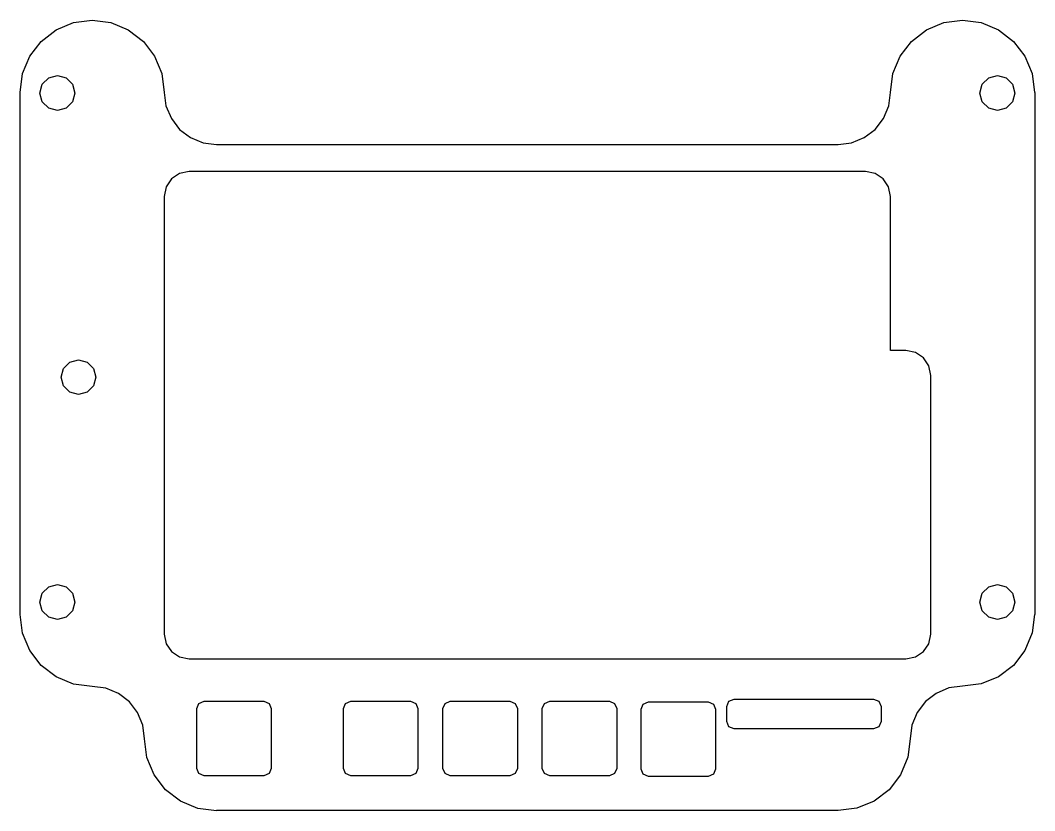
# Model space of a CAD drawing. Extents: x 0 to 104, y 0 to 81.
import ezdxf

# ---------------------------------------------------------------- set-up
doc = ezdxf.new("R2010")
doc.units = 0
doc.layers.get('0').update_dxf_attribs({"linetype": 'continuous'})

# ---------------------------------------------------------------- blocks, each defined once
blk = doc.blocks.new('SCALE')
at = {"color": 0}
for points in [[(103.73, 20.2), (103.49, 18.3), (102.75, 16.52), (101.59, 14.99), (100.05, 13.83), (98.28, 13.09), (96.38, 12.85), (94.99, 12.68), (93.7, 12.13), (92.59, 11.29), (91.75, 10.17), (91.2, 8.89), (91.03, 7.5), (90.79, 5.6), (90.05, 3.82), (88.89, 2.29), (87.35, 1.13), (85.58, 0.39), (83.68, 0.15), (78.8, 0.15), (73.91, 0.15), (69.03, 0.15), (64.15, 0.15), (59.26, 0.15), (54.38, 0.15), (49.49, 0.15), (44.61, 0.15), (39.73, 0.15), (34.84, 0.15), (29.96, 0.15), (25.07, 0.15), (20.19, 0.15), (20.19, 0.14), (18.29, 0.38), (16.51, 1.12), (14.98, 2.28), (13.82, 3.81), (13.08, 5.59), (12.84, 7.49), (12.67, 8.88), (12.12, 10.16), (11.28, 11.28), (10.16, 12.12), (8.87, 12.67), (7.49, 12.84), (5.59, 13.08), (3.81, 13.82), (2.28, 14.98), (1.12, 16.51), (0.38, 18.29), (0.14, 20.19), (0.14, 25.04), (0.14, 29.89), (0.14, 34.74), (0.14, 39.59), (0.14, 44.44), (0.14, 49.29), (0.14, 54.14), (0.14, 58.98), (0.14, 63.83), (0.14, 68.68), (0.14, 73.53), (0.38, 75.44), (1.13, 77.21), (2.28, 78.74), (3.82, 79.9), (5.59, 80.65), (7.49, 80.89), (9.4, 80.65), (11.17, 79.9), (12.71, 78.74), (13.86, 77.21), (14.61, 75.44), (14.85, 73.53), (15.02, 72.15), (15.57, 70.86), (16.41, 69.75), (17.52, 68.91), (18.81, 68.36), (20.19, 68.19), (25.07, 68.19), (29.96, 68.19), (34.84, 68.19), (39.73, 68.19), (44.61, 68.19), (49.49, 68.19), (54.38, 68.19), (59.26, 68.19), (64.15, 68.19), (69.03, 68.19), (73.91, 68.19), (78.8, 68.19), (83.68, 68.19), (85.06, 68.36), (86.35, 68.91), (87.46, 69.75), (88.3, 70.86), (88.85, 72.15), (89.02, 73.53), (89.26, 75.44), (90.01, 77.21), (91.16, 78.74), (92.7, 79.9), (94.47, 80.65), (96.37, 80.89), (98.28, 80.65), (100.05, 79.9), (101.59, 78.74), (102.74, 77.21), (103.49, 75.44), (103.73, 73.53), (103.76, 73.53), (103.76, 68.68), (103.76, 63.83), (103.76, 58.98), (103.76, 54.14), (103.76, 49.29), (103.76, 44.44), (103.76, 39.59), (103.76, 34.74), (103.76, 29.89), (103.76, 25.04), (103.76, 20.19)], [(3.93, 71.68), (3.04, 71.92), (2.39, 72.57), (2.15, 73.46), (2.39, 74.35), (3.04, 75), (3.93, 75.24), (4.82, 75), (5.47, 74.35), (5.71, 73.46), (5.47, 72.57), (4.82, 71.92)], [(99.95, 71.68), (99.06, 71.92), (98.41, 72.57), (98.17, 73.46), (98.41, 74.35), (99.06, 75), (99.95, 75.24), (100.84, 75), (101.49, 74.35), (101.73, 73.46), (101.49, 72.57), (100.84, 71.92)], [(90.6, 15.65), (91.59, 15.85), (92.4, 16.4), (92.94, 17.2), (93.14, 18.19), (93.14, 22.59), (93.14, 27), (93.14, 31.4), (93.14, 35.8), (93.14, 40.21), (93.14, 44.61), (92.94, 45.6), (92.4, 46.41), (91.59, 46.95), (90.6, 47.15), (89.03, 47.15), (89.03, 51.09), (89.03, 55.02), (89.03, 58.96), (89.03, 62.89), (88.83, 63.88), (88.29, 64.69), (87.48, 65.23), (86.49, 65.43), (81.56, 65.43), (76.62, 65.43), (71.68, 65.43), (66.75, 65.43), (61.81, 65.43), (56.88, 65.43), (51.94, 65.43), (47.01, 65.43), (42.07, 65.43), (37.13, 65.43), (32.2, 65.43), (27.26, 65.43), (22.33, 65.43), (17.39, 65.43), (16.4, 65.23), (15.6, 64.69), (15.05, 63.88), (14.85, 62.89), (14.85, 57.93), (14.85, 52.96), (14.85, 47.99), (14.85, 43.03), (14.85, 38.06), (14.85, 33.09), (14.85, 28.12), (14.85, 23.16), (14.85, 18.19), (15.05, 17.2), (15.6, 16.4), (16.4, 15.85), (17.39, 15.65), (22.27, 15.65), (27.15, 15.65), (32.03, 15.65), (36.91, 15.65), (41.79, 15.65), (46.67, 15.65), (51.56, 15.65), (56.44, 15.65), (61.32, 15.65), (66.2, 15.65), (71.08, 15.65), (75.96, 15.65), (80.84, 15.65), (85.72, 15.65)], [(90.6, 15.65), (91.59, 15.85), (92.4, 16.4), (92.94, 17.2), (93.14, 18.19), (93.14, 22.59), (93.14, 27), (93.14, 31.4), (93.14, 35.8), (93.14, 40.21), (93.14, 44.61), (92.94, 45.6), (92.4, 46.41), (91.59, 46.95), (90.6, 47.15), (89.03, 47.15), (89.03, 51.09), (89.03, 55.02), (89.03, 58.96), (89.03, 62.89), (88.83, 63.88), (88.29, 64.69), (87.48, 65.23), (86.49, 65.43), (81.56, 65.43), (76.62, 65.43), (71.68, 65.43), (66.75, 65.43), (61.81, 65.43), (56.88, 65.43), (51.94, 65.43), (47.01, 65.43), (42.07, 65.43), (37.13, 65.43), (32.2, 65.43), (27.26, 65.43), (22.33, 65.43), (17.39, 65.43), (16.4, 65.23), (15.6, 64.69), (15.05, 63.88), (14.85, 62.89), (14.85, 57.93), (14.85, 52.96), (14.85, 47.99), (14.85, 43.03), (14.85, 38.06), (14.85, 33.09), (14.85, 28.12), (14.85, 23.16), (14.85, 18.19), (15.05, 17.2), (15.6, 16.4), (16.4, 15.85), (17.39, 15.65), (22.27, 15.65), (27.15, 15.65), (32.03, 15.65), (36.91, 15.65), (41.79, 15.65), (46.67, 15.65), (51.56, 15.65), (56.44, 15.65), (61.32, 15.65), (66.2, 15.65), (71.08, 15.65), (75.96, 15.65), (80.84, 15.65), (85.72, 15.65)], [(6.09, 42.65), (5.2, 42.89), (4.55, 43.54), (4.31, 44.43), (4.55, 45.32), (5.2, 45.97), (6.09, 46.21), (6.98, 45.97), (7.63, 45.32), (7.87, 44.43), (7.63, 43.54), (6.98, 42.89)], [(3.93, 19.68), (3.04, 19.92), (2.39, 20.57), (2.15, 21.46), (2.39, 22.35), (3.04, 23), (3.93, 23.24), (4.82, 23), (5.47, 22.35), (5.71, 21.46), (5.47, 20.57), (4.82, 19.92)], [(99.95, 19.68), (99.06, 19.92), (98.41, 20.57), (98.17, 21.46), (98.41, 22.35), (99.06, 23), (99.95, 23.24), (100.84, 23), (101.49, 22.35), (101.73, 21.46), (101.49, 20.57), (100.84, 19.92)], [(73.06, 8.49), (72.53, 8.72), (72.3, 9.25), (72.3, 10.78), (72.53, 11.32), (73.06, 11.54), (77.81, 11.54), (82.55, 11.54), (87.3, 11.54), (87.83, 11.32), (88.06, 10.78), (88.06, 9.25), (87.83, 8.72), (87.3, 8.49), (82.55, 8.49), (77.81, 8.49)], [(18.92, 3.71), (18.39, 3.94), (18.16, 4.47), (18.16, 7.52), (18.16, 10.57), (18.39, 11.11), (18.92, 11.33), (21.97, 11.33), (25.02, 11.33), (25.55, 11.11), (25.78, 10.57), (25.78, 7.52), (25.78, 4.47), (25.55, 3.94), (25.02, 3.71), (21.97, 3.71)], [(33.9, 3.71), (33.37, 3.94), (33.14, 4.47), (33.14, 7.52), (33.14, 10.57), (33.37, 11.11), (33.9, 11.33), (36.95, 11.33), (40, 11.33), (40.53, 11.11), (40.76, 10.57), (40.76, 7.52), (40.76, 4.47), (40.53, 3.94), (40, 3.71), (36.95, 3.71)], [(44.06, 3.71), (43.53, 3.94), (43.3, 4.47), (43.3, 7.52), (43.3, 10.57), (43.53, 11.11), (44.06, 11.33), (47.11, 11.33), (50.16, 11.33), (50.69, 11.11), (50.92, 10.57), (50.92, 7.52), (50.92, 4.47), (50.69, 3.94), (50.16, 3.71), (47.11, 3.71)], [(54.22, 3.71), (53.69, 3.94), (53.46, 4.47), (53.46, 7.52), (53.46, 10.57), (53.69, 11.11), (54.22, 11.33), (57.27, 11.33), (60.32, 11.33), (60.85, 11.11), (61.08, 10.57), (61.08, 7.52), (61.08, 4.47), (60.85, 3.94), (60.32, 3.71), (57.27, 3.71)], [(64.31, 3.64), (63.78, 3.87), (63.55, 4.4), (63.55, 7.45), (63.55, 10.5), (63.78, 11.04), (64.31, 11.26), (67.36, 11.26), (70.41, 11.26), (70.94, 11.04), (71.17, 10.5), (71.17, 7.45), (71.17, 4.4), (70.94, 3.87), (70.41, 3.64), (67.36, 3.64)]]:
    blk.add_lwpolyline(points, close=True, dxfattribs=at)

msp = doc.modelspace()

# ---------------------------------------------------------------- block references
msp.add_blockref('SCALE', (0, 0))

doc.saveas('drawing.dxf')
